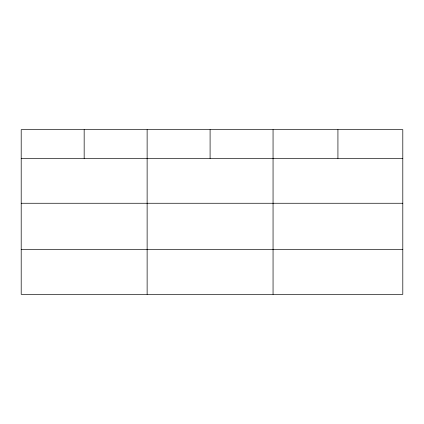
<?xml version="1.0" encoding="UTF-8"?>
<svg xmlns="http://www.w3.org/2000/svg" width="424" height="424" viewBox="0 0 424 424"><rect width="100%" height="100%" fill="white"/><g stroke="black" fill="none" stroke-linecap="round" stroke-linejoin="round"><path stroke-width="0.64" d="M402.8 203.26L402.8 129.665L21.2 129.665L21.2 294.336L402.8 294.336L402.8 203.26L21.2 203.26M21.2 158.401L402.8 158.401M21.2 249.476L402.8 249.476M337.928 129.665L337.928 158.401M273.056 129.665L273.056 294.336M210.092 129.665L210.092 158.401M147.128 129.665L147.128 294.336M84.164 129.665L84.164 158.401"/></g></svg>
